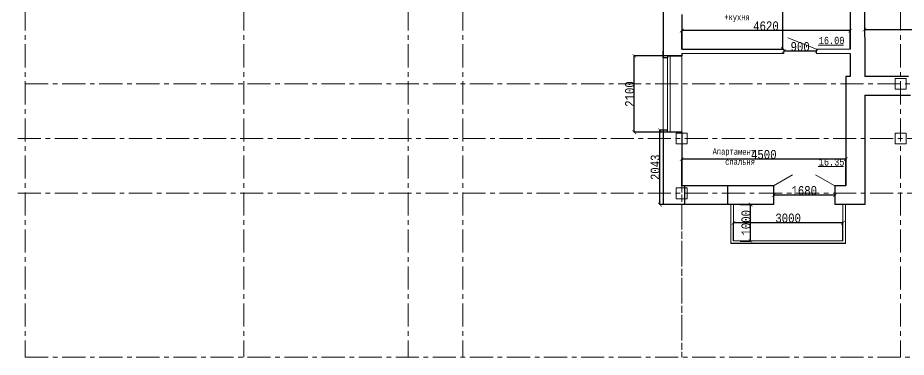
# Model space of a CAD drawing. Header units: millimetres. Extents: x -689206 to 4969298, y -1019800 to 703299.
# Drawn here: x 402325 to 426683, y 539027 to 548343 of the extents above; entities that cross this region are included whole.
import ezdxf

# ---------------------------------------------------------------- set-up
doc = ezdxf.new("R2010")
doc.units = ezdxf.units.MM
doc.linetypes.add('осеваяX2', pattern=[101.6, 63.5, -12.7, 12.7, -12.7])
for name, color, linetype, lineweight in [('б', 231, 'Continuous', 30), ('БАЛКОН', 7, 'Continuous', 20), ('несущие', 7, 'Continuous', 30), ('ОКНА', 250, 'Continuous', 20), ('ПЕРЕГОРОДКИ', 252, 'Continuous', 9), ('РАЗМЕРЫ', 7, 'Continuous', 9), ('стены', 7, 'Continuous', 20)]:
    doc.layers.add(name, color=color, linetype=linetype, lineweight=lineweight)
doc.styles.add('Аннотативный', font='isocteur.ttf', dxfattribs={"width": 0.7, "height": 250})
doc.dimstyles.new('Аннотативный', dxfattribs={"dimscale": 0, "dimtxt": 250, "dimasz": 100, "dimexe": 1.25, "dimexo": 0.625, "dimtad": 1, "dimdec": 0, "dimtxsty": 'Аннотативный', "dimblk": 'ARCHTICK', "dimcen": 2.5, "dimadec": 0, "dimazin": 0, "dimtfac": 1, "dimtdec": 0, "dimtmove": 0, "dimatfit": 3, "dimfxl": 1, "dimarcsym": 0})

# ---------------------------------------------------------------- blocks, each defined once
blk = doc.blocks.new('_ArchTick')
at = {"color": 0, "linetype": 'ByBlock', "const_width": 0.15}
blk.add_lwpolyline([(-0.5, -0.5), (0.5, 0.5)], dxfattribs=at)
blk = doc.blocks.new('*D748')
at = {"layer": 'Defpoints', "color": 0, "lineweight": 20, "transparency": 16777216}
for p in [(420528, 551043), (423299, 551043), (420528, 547483)]:
    blk.add_point(p, dxfattribs=at)
at = {"layer": 'стены', "color": 0, "lineweight": -2, "transparency": 16777216}
for p, q in [((420528, 551043), (423300, 551043)), ((423299, 547483), (423299, 551043)), ((420528, 547483), (423300, 547483))]:
    blk.add_line(p, q, dxfattribs=at)
at = {"layer": 'стены', "color": 0, "lineweight": -2, "transparency": 16777216, "xscale": 100, "yscale": 100, "zscale": 100}
for p, rotation in [((423299, 551043), 90), ((423299, 547483), 270)]:
    blk.add_blockref('_ArchTick', p, dxfattribs=dict(at, rotation=rotation))
at = {"layer": 'стены', "color": 0, "transparency": 16777216, "insert": (423173, 549263), "char_height": 250, "attachment_point": 5, "rotation": 90, "style": 'Аннотативный'}
blk.add_mtext('3560', dxfattribs=at)
blk = doc.blocks.new('*D749')
at = {"layer": 'Defpoints', "color": 0, "lineweight": 20, "transparency": 16777216}
for p in [(420528, 547990), (420528, 547483), (425148, 547483)]:
    blk.add_point(p, dxfattribs=at)
at = {"layer": 'стены', "color": 0, "lineweight": -2, "transparency": 16777216}
for p, q in [((420528, 547484), (420528, 547991)), ((425148, 547990), (420528, 547990)), ((425148, 547484), (425148, 547991))]:
    blk.add_line(p, q, dxfattribs=at)
at = {"layer": 'стены', "color": 0, "lineweight": -2, "transparency": 16777216, "xscale": 100, "yscale": 100, "zscale": 100, "rotation": 180}
blk.add_blockref('_ArchTick', (420528, 547990), dxfattribs=at)
at = {"layer": 'стены', "color": 0, "lineweight": -2, "transparency": 16777216, "xscale": 100, "yscale": 100, "zscale": 100}
blk.add_blockref('_ArchTick', (425148, 547990), dxfattribs=at)
at = {"layer": 'стены', "color": 0, "transparency": 16777216, "insert": (422838, 548116), "char_height": 250, "attachment_point": 5, "style": 'Аннотативный'}
blk.add_mtext('4620', dxfattribs=at)
blk = doc.blocks.new('*D750')
at = {"layer": 'Defpoints', "color": 0, "lineweight": 20, "transparency": 16777216}
for p in [(420528, 544463), (420528, 543727), (425028, 543727)]:
    blk.add_point(p, dxfattribs=at)
at = {"layer": 'стены', "color": 0, "lineweight": -2, "transparency": 16777216}
for p, q in [((420528, 543728), (420528, 544464)), ((425028, 544463), (420528, 544463)), ((425028, 543728), (425028, 544464))]:
    blk.add_line(p, q, dxfattribs=at)
at = {"layer": 'стены', "color": 0, "lineweight": -2, "transparency": 16777216, "xscale": 100, "yscale": 100, "zscale": 100, "rotation": 180}
blk.add_blockref('_ArchTick', (420528, 544463), dxfattribs=at)
at = {"layer": 'стены', "color": 0, "lineweight": -2, "transparency": 16777216, "xscale": 100, "yscale": 100, "zscale": 100}
blk.add_blockref('_ArchTick', (425028, 544463), dxfattribs=at)
at = {"layer": 'стены', "color": 0, "transparency": 16777216, "insert": (422778, 544589), "char_height": 250, "attachment_point": 5, "style": 'Аннотативный'}
blk.add_mtext('4500', dxfattribs=at)
blk = doc.blocks.new('*D751')
at = {"layer": 'Defpoints', "color": 0, "lineweight": 20, "transparency": 16777216}
for p in [(425542, 548017), (429818, 548017), (429818, 548017)]:
    blk.add_point(p, dxfattribs=at)
at = {"layer": 'стены', "color": 0, "lineweight": -2, "transparency": 16777216}
for p, q in [((425542, 548017), (429818, 548017)), ((425542, 548016), (425542, 548016)), ((429818, 548018), (429818, 548018))]:
    blk.add_line(p, q, dxfattribs=at)
at = {"layer": 'стены', "color": 0, "lineweight": -2, "transparency": 16777216, "xscale": 100, "yscale": 100, "zscale": 100, "rotation": 180}
blk.add_blockref('_ArchTick', (425542, 548017), dxfattribs=at)
at = {"layer": 'стены', "color": 0, "lineweight": -2, "transparency": 16777216, "xscale": 100, "yscale": 100, "zscale": 100}
blk.add_blockref('_ArchTick', (429818, 548017), dxfattribs=at)
at = {"layer": 'стены', "color": 0, "transparency": 16777216, "insert": (427680, 548143), "char_height": 250, "attachment_point": 5, "style": 'Аннотативный'}
blk.add_mtext('4276', dxfattribs=at)
blk = doc.blocks.new('*D765')
at = {"layer": 'Defpoints', "color": 0, "lineweight": 20, "transparency": 16777216}
for p in [(423325, 547423), (423325, 547423), (424225, 547423)]:
    blk.add_point(p, dxfattribs=at)
at = {"layer": 'стены', "color": 0, "lineweight": -2, "transparency": 16777216}
for p, q in [((423325, 547424), (423325, 547424)), ((424225, 547423), (423325, 547423)), ((424225, 547424), (424225, 547424))]:
    blk.add_line(p, q, dxfattribs=at)
at = {"layer": 'стены', "color": 0, "lineweight": -2, "transparency": 16777216, "xscale": 100, "yscale": 100, "zscale": 100, "rotation": 180}
blk.add_blockref('_ArchTick', (423325, 547423), dxfattribs=at)
at = {"layer": 'стены', "color": 0, "lineweight": -2, "transparency": 16777216, "xscale": 100, "yscale": 100, "zscale": 100}
blk.add_blockref('_ArchTick', (424225, 547423), dxfattribs=at)
at = {"layer": 'стены', "color": 0, "transparency": 16777216, "insert": (423775, 547549), "char_height": 250, "attachment_point": 5, "style": 'Аннотативный'}
blk.add_mtext('900', dxfattribs=at)
blk = doc.blocks.new('*D836')
at = {"layer": 'Defpoints', "color": 0, "linetype": 'ByBlock', "lineweight": 20, "transparency": 16777216}
for p in [(423047, 543472), (423047, 543472), (424727, 543472)]:
    blk.add_point(p, dxfattribs=at)
at = {"layer": 'ПЕРЕГОРОДКИ', "color": 0, "linetype": 'ByBlock', "lineweight": -2, "transparency": 16777216}
for p, q in [((423047, 543473), (423047, 543474)), ((424727, 543472), (423047, 543472)), ((424727, 543473), (424727, 543474))]:
    blk.add_line(p, q, dxfattribs=at)
at = {"layer": 'ПЕРЕГОРОДКИ', "color": 0, "linetype": 'ByBlock', "lineweight": -2, "transparency": 16777216, "xscale": 100, "yscale": 100, "zscale": 100, "rotation": 180}
blk.add_blockref('_ArchTick', (423047, 543472), dxfattribs=at)
at = {"layer": 'ПЕРЕГОРОДКИ', "color": 0, "linetype": 'ByBlock', "lineweight": -2, "transparency": 16777216, "xscale": 100, "yscale": 100, "zscale": 100}
blk.add_blockref('_ArchTick', (424727, 543472), dxfattribs=at)
at = {"layer": 'ПЕРЕГОРОДКИ', "color": 0, "linetype": 'ByBlock', "lineweight": 13, "transparency": 16777216, "insert": (423887, 543598), "char_height": 250, "attachment_point": 5, "style": 'Аннотативный'}
blk.add_mtext('1680', dxfattribs=at)
blk = doc.blocks.new('*D837')
at = {"layer": 'Defpoints', "color": 0, "linetype": 'ByBlock', "lineweight": 20, "transparency": 16777216}
for p in [(422135, 543217), (422417, 543217), (422135, 542217)]:
    blk.add_point(p, dxfattribs=at)
at = {"layer": 'ПЕРЕГОРОДКИ', "color": 0, "linetype": 'ByBlock', "lineweight": -2, "transparency": 16777216}
for p, q in [((422135, 543217), (422418, 543217)), ((422417, 542217), (422417, 543217)), ((422135, 542217), (422418, 542217))]:
    blk.add_line(p, q, dxfattribs=at)
at = {"layer": 'ПЕРЕГОРОДКИ', "color": 0, "linetype": 'ByBlock', "lineweight": -2, "transparency": 16777216, "xscale": 100, "yscale": 100, "zscale": 100}
for p, rotation in [((422417, 543217), 90), ((422417, 542217), 270)]:
    blk.add_blockref('_ArchTick', p, dxfattribs=dict(at, rotation=rotation))
at = {"layer": 'ПЕРЕГОРОДКИ', "color": 0, "linetype": 'ByBlock', "lineweight": 13, "transparency": 16777216, "insert": (422291, 542717), "char_height": 250, "attachment_point": 5, "rotation": 90, "style": 'Аннотативный'}
blk.add_mtext('1000', dxfattribs=at)
blk = doc.blocks.new('*D838')
at = {"layer": 'Defpoints', "color": 0, "linetype": 'ByBlock', "lineweight": 20, "transparency": 16777216}
for p in [(421946, 542717), (421946, 542217), (424946, 542217)]:
    blk.add_point(p, dxfattribs=at)
at = {"layer": 'ПЕРЕГОРОДКИ', "color": 0, "linetype": 'ByBlock', "lineweight": -2, "transparency": 16777216}
for p, q in [((421946, 542218), (421946, 542719)), ((424946, 542717), (421946, 542717)), ((424946, 542218), (424946, 542719))]:
    blk.add_line(p, q, dxfattribs=at)
at = {"layer": 'ПЕРЕГОРОДКИ', "color": 0, "linetype": 'ByBlock', "lineweight": -2, "transparency": 16777216, "xscale": 100, "yscale": 100, "zscale": 100, "rotation": 180}
blk.add_blockref('_ArchTick', (421946, 542717), dxfattribs=at)
at = {"layer": 'ПЕРЕГОРОДКИ', "color": 0, "linetype": 'ByBlock', "lineweight": -2, "transparency": 16777216, "xscale": 100, "yscale": 100, "zscale": 100}
blk.add_blockref('_ArchTick', (424946, 542717), dxfattribs=at)
at = {"layer": 'ПЕРЕГОРОДКИ', "color": 0, "linetype": 'ByBlock', "lineweight": 13, "transparency": 16777216, "insert": (423446, 542843), "char_height": 250, "attachment_point": 5, "style": 'Аннотативный'}
blk.add_mtext('3000', dxfattribs=at)
blk = doc.blocks.new('*D842')
at = {"layer": 'Defpoints', "color": 0, "linetype": 'ByBlock', "lineweight": 20, "transparency": 16777216}
for p in [(419228, 547300), (420528, 547300), (420528, 545200)]:
    blk.add_point(p, dxfattribs=at)
at = {"layer": 'несущие', "color": 0, "linetype": 'ByBlock', "lineweight": -2, "transparency": 16777216}
for p, q in [((420527, 547300), (419227, 547300)), ((419228, 545200), (419228, 547300)), ((420527, 545200), (419227, 545200))]:
    blk.add_line(p, q, dxfattribs=at)
at = {"layer": 'несущие', "color": 0, "linetype": 'ByBlock', "lineweight": -2, "transparency": 16777216, "xscale": 100, "yscale": 100, "zscale": 100}
for p, rotation in [((419228, 547300), 90), ((419228, 545200), 270)]:
    blk.add_blockref('_ArchTick', p, dxfattribs=dict(at, rotation=rotation))
at = {"layer": 'несущие', "color": 0, "linetype": 'ByBlock', "lineweight": 13, "transparency": 16777216, "insert": (419102, 546250), "char_height": 250, "attachment_point": 5, "rotation": 90, "style": 'Аннотативный'}
blk.add_mtext('2100', dxfattribs=at)
blk = doc.blocks.new('*D843')
at = {"layer": 'Defpoints', "color": 0, "linetype": 'ByBlock', "lineweight": 20, "transparency": 16777216}
for p in [(419930, 545260), (420018, 545260), (420018, 543217)]:
    blk.add_point(p, dxfattribs=at)
at = {"layer": 'несущие', "color": 0, "linetype": 'ByBlock', "lineweight": -2, "transparency": 16777216}
for p, q in [((420017, 545260), (419928, 545260)), ((419930, 543217), (419930, 545260)), ((420017, 543217), (419928, 543217))]:
    blk.add_line(p, q, dxfattribs=at)
at = {"layer": 'несущие', "color": 0, "linetype": 'ByBlock', "lineweight": -2, "transparency": 16777216, "xscale": 100, "yscale": 100, "zscale": 100}
for p, rotation in [((419930, 545260), 90), ((419930, 543217), 270)]:
    blk.add_blockref('_ArchTick', p, dxfattribs=dict(at, rotation=rotation))
at = {"layer": 'несущие', "color": 0, "linetype": 'ByBlock', "lineweight": 13, "transparency": 16777216, "insert": (419804, 544239), "char_height": 250, "attachment_point": 5, "rotation": 90, "style": 'Аннотативный'}
blk.add_mtext('2043', dxfattribs=at)

msp = doc.modelspace()

# ---------------------------------------------------------------- linework, layer by layer
at = {"layer": 'б', "color": 18, "linetype": 'ByBlock', "lineweight": 25, "true_color": 0x000000}
msp.add_line((425015.7, 542147.3), (421875.7, 542147.3), dxfattribs=at)
at = {"layer": 'БАЛКОН'}
for p, q in [((421875.7, 542147.3), (421875.7, 543217.3)), ((421945.7, 542217.3), (421945.7, 543217.3)), ((424945.7, 543217.3), (424945.7, 542217.3)), ((425015.7, 543217.3), (425015.7, 542147.3)), ((424945.7, 542217.3), (421945.7, 542217.3))]:
    msp.add_line(p, q, dxfattribs=at)
at = {"layer": 'несущие', "color": 0}
for p, q in [((420527.6, 548435.5), (420527.6, 547482.9)), ((426744.6, 546727.3), (425544.4, 546727.3)), ((425544.7, 546217.3), (426804.6, 546217.3)), ((425545.6, 546047.4), (425545.7, 543217.3))]:
    msp.add_line(p, q, dxfattribs=at)
at = {"layer": 'несущие', "color": 18, "linetype": 'ByBlock', "lineweight": 30, "true_color": 0x000000}
for p, q in [((420017.6, 547239.9), (420017.6, 547426.2)), ((420137.6, 547239.9), (420017.6, 547239.9)), ((420137.6, 547299.9), (420527.6, 547299.9)), ((420137.6, 547299.9), (420137.6, 547239.9)), ((420137.6, 545259.9), (420017.6, 545259.9)), ((420137.6, 545199.9), (420137.6, 545259.9)), ((420527.6, 545199.9), (420137.6, 545199.9)), ((420613.7, 543217.3), (420613.7, 543727.3)), ((421783.7, 543727.3), (421783.7, 543217.3))]:
    msp.add_line(p, q, dxfattribs=at)
at = {"layer": 'несущие', "linetype": 'ByBlock', "lineweight": 20}
for p, q in [((420137.6, 545259.9), (420137.6, 547239.9)), ((420207.6, 545199.9), (420207.6, 547299.9)), ((420527.6, 545199.9), (420527.6, 547299.9))]:
    msp.add_line(p, q, dxfattribs=at)
at = {"layer": 'несущие', "color": 18, "linetype": 'ByBlock', "lineweight": 13, "true_color": 0x000000}
for p, q in [((420137.6, 545199.9), (420207.6, 545199.9)), ((420613.7, 543727.3), (421783.7, 543727.3))]:
    msp.add_line(p, q, dxfattribs=at)
at = {"layer": 'ОКНА', "color": 0}
msp.add_line((420527.6, 544174.9), (420527.6, 543974.9), dxfattribs=at)
at = {"layer": 'ПЕРЕГОРОДКИ', "color": 18, "linetype": 'ByBlock', "lineweight": 13, "true_color": 0x000000}
for p, q in [((423046.6, 543727.3), (423569.4, 544029.2)), ((424726.6, 543727.3), (424192.9, 544035.5))]:
    msp.add_line(p, q, dxfattribs=at)
at = {"layer": 'ПЕРЕГОРОДКИ', "color": 18, "linetype": 'ByBlock', "lineweight": 30, "true_color": 0x000000}
for p, q in [((423046.6, 543727.3), (423046.6, 543217.3)), ((425027.6, 543727.3), (424726.6, 543727.3)), ((424726.6, 543727.3), (424726.6, 543217.3)), ((425545.7, 543217.3), (425015.7, 543217.3))]:
    msp.add_line(p, q, dxfattribs=at)
at = {"layer": 'РАЗМЕРЫ', "color": 114, "true_color": 0x139b48}
for p, q in [((424273.3, 547595.7), (424962.6, 547595.7)), ((424273.3, 544262), (424962.6, 544262))]:
    msp.add_line(p, q, dxfattribs=at)
at = {"layer": 'РАЗМЕРЫ', "linetype": 'ByBlock', "lineweight": 30}
for p, q in [((425147.6, 546727.3), (425027.6, 546727.3)), ((425027.6, 546727.3), (425027.6, 546217.3))]:
    msp.add_line(p, q, dxfattribs=at)
at = {"layer": 'стены', "color": 1, "linetype": 'осеваяX2', "lineweight": 15, "ltscale": 10}
for p, q in [((402527.6, 583174.8), (402527.6, 539027.3)), ((408527.6, 583174.8), (408527.6, 539027.3)), ((413027.6, 583174.8), (413027.6, 539027.3)), ((414527.6, 583174.8), (414527.6, 539027.3)), ((426527.6, 583174.8), (426527.6, 539027.3)), ((402527.6, 546527.3), (474677.6, 546527.3)), ((402325.3, 545027.3), (474475.3, 545027.3)), ((402325.3, 543527.3), (474475.3, 543527.3)), ((402527.6, 539027.3), (474677.6, 539027.3))]:
    msp.add_line(p, q, dxfattribs=at)
at = {"layer": 'стены', "lineweight": 30}
for p, q in [((425537.6, 553837.3), (425544.4, 546727.3)), ((425147.6, 550777.4), (425147.6, 547482.9)), ((420017.6, 548495.5), (420017.6, 547239.9)), ((420527.6, 547362.9), (420527.6, 547299.9)), ((425147.6, 547362.9), (425147.6, 546727.3)), ((425027.6, 546727.3), (425027.6, 543727.3)), ((425545.3, 546217.3), (425545.6, 546047.4)), ((420017.6, 545259.9), (420017.6, 543217.3)), ((420527.6, 545199.9), (420527.6, 543727.3)), ((423046.6, 543727.3), (420527.6, 543727.3)), ((425027.6, 543727.3), (424726.6, 543727.3)), ((423046.6, 543217.3), (420017.6, 543217.3)), ((425545.7, 543217.3), (424726.6, 543217.3))]:
    msp.add_line(p, q, dxfattribs=at)
at = {"layer": 'стены'}
for p, q in [((424225.3, 547482.9), (423435.7, 547795.5)), ((423325.3, 547482.9), (420527.6, 547482.9)), ((423325.3, 547362.9), (420527.6, 547362.9)), ((423325.3, 547362.9), (423325.3, 547482.9)), ((425147.6, 547482.9), (424225.3, 547482.9)), ((424225.3, 547482.9), (424225.3, 547362.9)), ((425147.6, 547362.9), (424225.3, 547362.9)), ((420017.6, 545259.9), (420017.6, 544589.4))]:
    msp.add_line(p, q, dxfattribs=at)
at = {"layer": 'стены', "lineweight": 20}
msp.add_line((420017.6, 547239.9), (420017.6, 545259.9), dxfattribs=at)
at = {"layer": 'стены', "color": 1, "linetype": 'осеваяX2', "ltscale": 10}
for p in [(420527.6, 547299.9), (420527.6, 545199.9), (420527.6, 545199.9)]:
    msp.add_line(p, (420527.6, 539027.3), dxfattribs=at)
at = {"layer": 'стены', "color": 240, "true_color": 0xed1f24}
for points in [[(426377.6, 546679.3), (426677.6, 546679.3), (426677.6, 546379.3), (426377.6, 546379.3)], [(420377.6, 545179.3), (420677.6, 545179.3), (420677.6, 544879.3), (420377.6, 544879.3)], [(426377.6, 545179.3), (426677.6, 545179.3), (426677.6, 544879.3), (426377.6, 544879.3)], [(420377.6, 543677.3), (420677.6, 543677.3), (420677.6, 543377.3), (420377.6, 543377.3)]]:
    msp.add_lwpolyline(points, close=True, dxfattribs=at)

# ---------------------------------------------------------------- texts
at = {"char_height": 165.8, "width": 766.271, "attachment_point": 3, "rotation": 359.29601, "style": 'Аннотативный'}
for s, insert in [('Апартамент\\Pгостинная\\P+кухня', (422400.5, 548990.2)), ('Апартамент\\Pспальня', (422539, 544744.9))]:
    msp.add_mtext(s, dxfattribs=dict(at, insert=insert))
at = {"layer": 'РАЗМЕРЫ', "color": 114, "true_color": 0x139b48, "char_height": 200, "width": 656.117, "attachment_point": 1, "style": 'Аннотативный'}
for s, insert in [('16.00', (424287.5, 547819.8)), ('16.35', (424287.5, 544486))]:
    msp.add_mtext(s, dxfattribs=dict(at, insert=insert))

# ---------------------------------------------------------------- dimensions: what is measured, and where the dimension line sits
at = {"layer": 'несущие', "color": 18, "linetype": 'ByBlock', "lineweight": 13, "true_color": 0x000000}
for base, p1, p2, picture, middle in [((419227.8, 547299.9), (420527.6, 545199.9), (420527.6, 547299.9), '*D842', (419102.2, 546249.9)), ((419929.6, 545259.9), (420017.6, 543217.3), (420017.6, 545259.9), '*D843', (419804, 544238.6))]:
    dim = msp.add_linear_dim(base=base, p1=p1, p2=p2, angle=90, dimstyle='Аннотативный', dxfattribs=at)
    dim.commit()
    dim.dimension.update_dxf_attribs({"geometry": picture, "text_midpoint": middle})
at = {"layer": 'ПЕРЕГОРОДКИ', "color": 18, "linetype": 'ByBlock', "lineweight": 13, "true_color": 0x000000}
for base, p1, p2, picture, middle in [((423046.6, 543472.3), (424726.6, 543472.3), (423046.6, 543472.3), '*D836', (423886.6, 543598)), ((421945.7, 542717.3), (424945.7, 542217.3), (421945.7, 542217.3), '*D838', (423445.7, 542843))]:
    dim = msp.add_linear_dim(base=base, p1=p1, p2=p2, dimstyle='Аннотативный', dxfattribs=at)
    dim.commit()
    dim.dimension.update_dxf_attribs({"geometry": picture, "text_midpoint": middle})
dim = msp.add_linear_dim(base=(422416.7, 543217.3), p1=(422134.8, 542217.3), p2=(422134.8, 543217.3), angle=90, dimstyle='Аннотативный', dxfattribs=at)
dim.commit()
dim.dimension.update_dxf_attribs({"geometry": '*D837', "text_midpoint": (422291.1, 542717.3)})
at = {"layer": 'стены'}
for p1, p2, distance, picture, middle in [((420527.5711, 547482.8814), (420527.5711, 551043.3621), -2770.9312, '*D748', (423172.8773, 549263.1218)), ((425542, 548017.1), (429817.6, 548017.1), 0, '*D751', (427679.8, 548142.7)), ((425147.6, 547482.9), (420527.6, 547482.9), -507.2, '*D749', (422837.6, 548115.7)), ((424225.3, 547422.9), (423325.3, 547422.9), 0, '*D765', (423775.3, 547548.5)), ((425027.6, 543727.3), (420527.6, 543727.3), -735.6, '*D750', (422777.6, 544588.6))]:
    dim = msp.add_aligned_dim(p1=p1, p2=p2, distance=distance, dimstyle='Аннотативный', dxfattribs=at)
    dim.commit()
    dim.dimension.update_dxf_attribs({"geometry": picture, "text_midpoint": middle})

doc.saveas('drawing.dxf')
